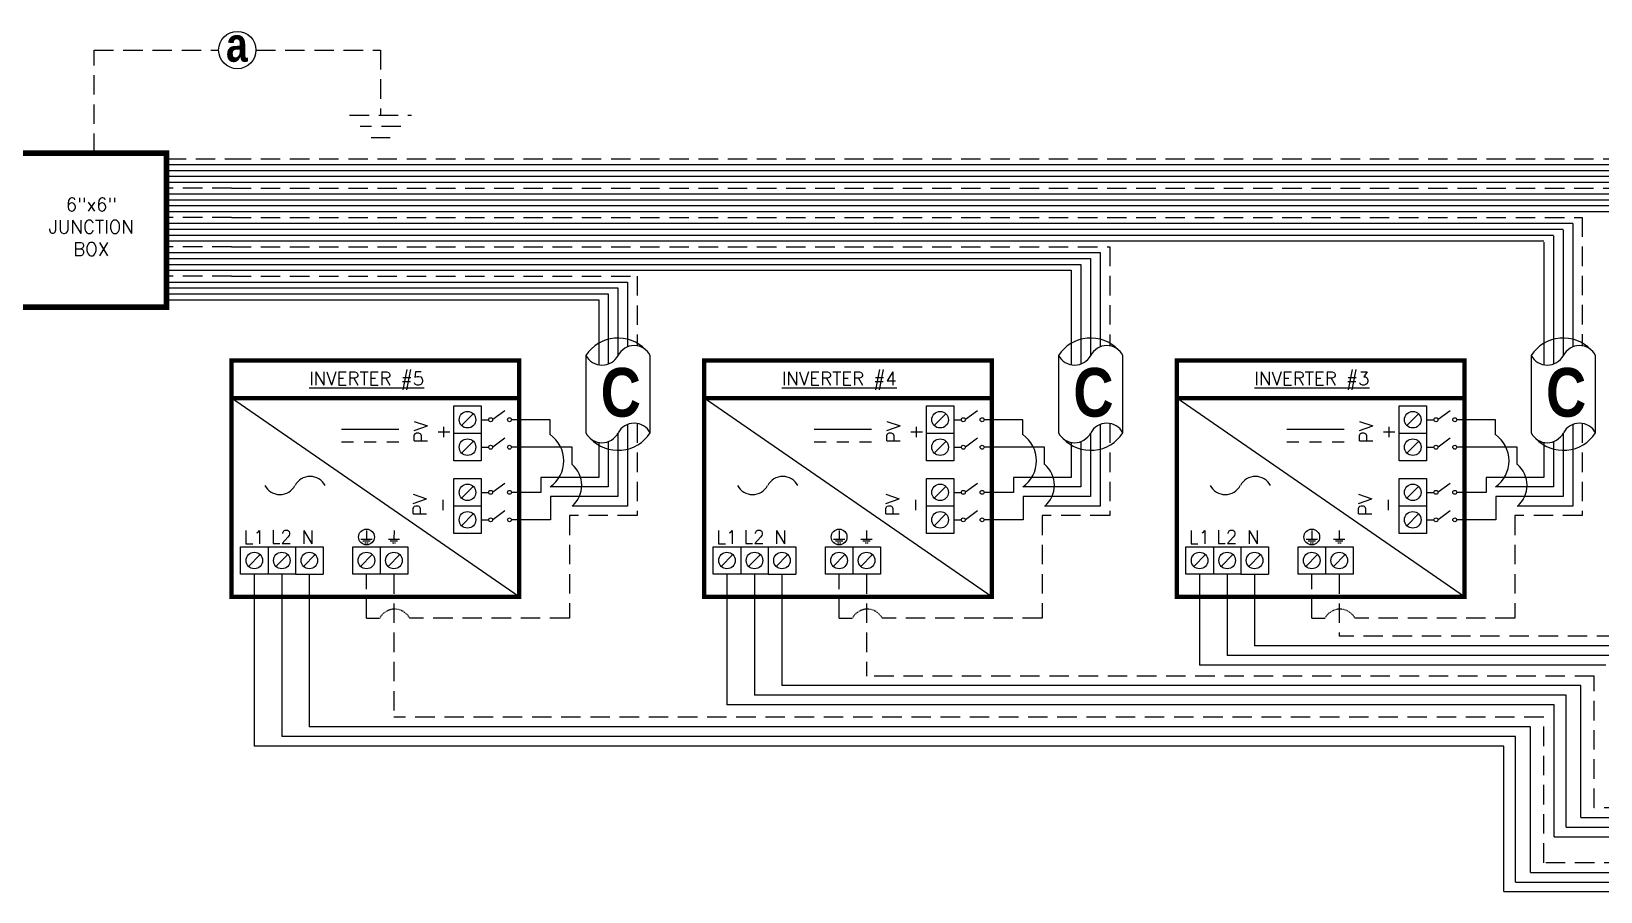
# Model space of a CAD drawing. Header units: feet. Extents: x 20558 to 21366, y 16038 to 16584.
# Drawn here: x 20882.5 to 21185, y 16418.6 to 16584.4 of the extents above; entities that cross this region are included whole.
import ezdxf

# ---------------------------------------------------------------- set-up
doc = ezdxf.new("R2010")
doc.units = ezdxf.units.FT
doc.header["$MEASUREMENT"] = 0
doc.linetypes.add('HIDDEN', pattern=[0.375, 0.25, -0.125])
doc.styles.add('ONE LINE TXT', font='techb___.ttf')
doc.styles.get("Standard").update_dxf_attribs({"font": 'simplex.shx'})

msp = doc.modelspace()

# ---------------------------------------------------------------- linework, layer by layer
at = {"color": 92, "linetype": 'HIDDEN', "ltscale": 15}
for p, q in [((20894.63, 16560.93), (20894.63, 16580.77)), ((20894.63, 16580.77), (20918.63, 16580.77)), ((20925.83, 16580.77), (20949.84, 16580.77)), ((20949.84, 16580.77), (20949.84, 16568.25)), ((20908.6, 16559.84), (20921.13, 16559.84)), ((20921.13, 16559.84), (21363.67, 16559.84)), ((20921.13, 16554.18), (20908.6, 16554.18)), ((20921.13, 16554.18), (21272.57, 16554.18)), ((20921.13, 16548.52), (20908.6, 16548.52)), ((20921.13, 16548.52), (21181.47, 16548.52)), ((21181.47, 16548.52), (21181.47, 16523.77)), ((20921.13, 16542.86), (20908.6, 16542.86)), ((20921.13, 16542.86), (21090.37, 16542.86)), ((21090.37, 16542.86), (21090.37, 16523.77)), ((20921.13, 16537.19), (20908.6, 16537.19)), ((20921.13, 16537.2), (20999.27, 16537.2)), ((20999.27, 16537.2), (20999.27, 16523.77)), ((20999.27, 16508.82), (20999.27, 16491.05)), ((21090.37, 16508.82), (21090.37, 16491.05)), ((21181.47, 16508.82), (21181.47, 16491.05)), ((20999.27, 16491.05), (20986.24, 16491.05)), ((20986.24, 16491.05), (20986.24, 16471.28)), ((21090.37, 16491.05), (21077.34, 16491.05)), ((21077.34, 16491.05), (21077.34, 16471.28)), ((21181.47, 16491.05), (21168.44, 16491.05)), ((21168.44, 16491.05), (21168.44, 16471.28)), ((20947.12, 16471.28), (20947.12, 16479.75)), ((20952.42, 16479.75), (20952.42, 16452.2)), ((21038.22, 16471.28), (21038.22, 16479.75)), ((21043.52, 16479.75), (21043.52, 16460.14)), ((21129.32, 16471.28), (21129.32, 16479.75)), ((21134.62, 16479.75), (21134.62, 16467.81)), ((20947.12, 16471.28), (20949.66, 16471.28)), ((20986.24, 16471.28), (20955.45, 16471.28)), ((21038.22, 16471.28), (21040.76, 16471.28)), ((21077.34, 16471.28), (21046.55, 16471.28)), ((21129.32, 16471.28), (21131.86, 16471.28)), ((21168.44, 16471.28), (21137.65, 16471.28)), ((21193.66, 16467.81), (21134.62, 16467.81)), ((21183.75, 16460.14), (21043.52, 16460.14)), ((21183.75, 16434.72), (21183.75, 16460.14)), ((21174.03, 16452.2), (20952.42, 16452.2)), ((21174.03, 16424.15), (21174.03, 16452.2)), ((21301.92, 16434.72), (21183.75, 16434.72)), ((21301.92, 16424.15), (21174.03, 16424.15))]:
    msp.add_line(p, q, dxfattribs=at)
at = {"color": 7, "linetype": 'Continuous'}
for p, q in [((20908.6, 16558.71), (20921.13, 16558.71)), ((20921.13, 16558.71), (21361.82, 16558.71)), ((20908.6, 16556.45), (20921.13, 16556.45)), ((20921.13, 16556.45), (21358.13, 16556.44)), ((20908.6, 16553.05), (20921.13, 16553.05)), ((20908.6, 16550.79), (20921.13, 16550.79)), ((20921.13, 16553.05), (21270.72, 16553.05)), ((20921.13, 16550.79), (21267.03, 16550.79)), ((20908.6, 16547.39), (20921.13, 16547.39)), ((20908.6, 16545.13), (20921.13, 16545.13)), ((20921.13, 16547.39), (21179.62, 16547.39)), ((20921.13, 16545.13), (21175.93, 16545.13)), ((21175.93, 16544.95), (21175.93, 16520.28)), ((21179.62, 16547.33), (21179.62, 16523.57)), ((20908.6, 16541.73), (20921.13, 16541.73)), ((20921.13, 16541.73), (21088.52, 16541.73)), ((21088.52, 16541.73), (21088.52, 16523.57)), ((20908.6, 16539.46), (20921.13, 16539.46)), ((20921.13, 16539.47), (21084.83, 16539.46)), ((21084.83, 16539.46), (21084.83, 16520.28)), ((20908.6, 16536.06), (20921.13, 16536.06)), ((20921.13, 16536.06), (20997.42, 16536.06)), ((20997.42, 16536.06), (20997.42, 16523.57)), ((20908.6, 16533.8), (20921.13, 16533.8)), ((20921.13, 16533.8), (20993.73, 16533.8)), ((20993.73, 16533.8), (20993.73, 16520.28)), ((20989.41, 16521.94), (20989.41, 16506.99)), ((21001.82, 16506.99), (21001.82, 16521.94)), ((21080.51, 16521.94), (21080.51, 16506.99)), ((21092.92, 16506.99), (21092.92, 16521.94)), ((21171.61, 16521.94), (21171.61, 16506.99)), ((21184.02, 16506.99), (21184.02, 16521.94)), ((20976.58, 16475.41), (20921.13, 16513.68)), ((21067.68, 16475.41), (21012.23, 16513.68)), ((21158.78, 16475.41), (21103.33, 16513.68)), ((20982.55, 16509.54), (20975.07, 16509.54)), ((20982.55, 16506.65), (20982.55, 16509.54)), ((20997.42, 16508.61), (20997.42, 16492.89)), ((21073.65, 16509.54), (21066.17, 16509.54)), ((21073.65, 16506.65), (21073.65, 16509.54)), ((21088.52, 16508.61), (21088.52, 16492.89)), ((21164.75, 16509.54), (21157.27, 16509.54)), ((21164.75, 16506.65), (21164.75, 16509.54)), ((21179.62, 16508.61), (21179.62, 16492.89)), ((20953.38, 16507.62), (20942.29, 16507.62)), ((20944.61, 16505.22), (20942.29, 16505.22)), ((20949, 16505.22), (20946.68, 16505.22)), ((20953.38, 16505.22), (20951.07, 16505.22)), ((20993.73, 16505.33), (20993.73, 16496.58)), ((21044.48, 16507.62), (21033.39, 16507.62)), ((21035.71, 16505.22), (21033.39, 16505.22)), ((21040.1, 16505.22), (21037.78, 16505.22)), ((21044.48, 16505.22), (21042.17, 16505.22)), ((21084.83, 16505.33), (21084.83, 16496.58)), ((21135.58, 16507.62), (21124.49, 16507.62)), ((21126.81, 16505.22), (21124.49, 16505.22)), ((21131.2, 16505.22), (21128.88, 16505.22)), ((21135.58, 16505.22), (21133.27, 16505.22)), ((21175.93, 16505.33), (21175.93, 16496.58)), ((20986.74, 16504.24), (20975.07, 16504.24)), ((20986.74, 16500.92), (20986.74, 16504.24)), ((21077.84, 16504.24), (21066.17, 16504.24)), ((21077.84, 16500.92), (21077.84, 16504.24)), ((21168.94, 16504.24), (21157.27, 16504.24)), ((21168.94, 16500.92), (21168.94, 16504.24)), ((20993.73, 16496.58), (20982.55, 16496.58)), ((21084.83, 16496.58), (21073.65, 16496.58)), ((21175.93, 16496.58), (21164.75, 16496.58)), ((20997.42, 16492.89), (20986.74, 16492.89)), ((21088.52, 16492.89), (21077.84, 16492.89)), ((21179.62, 16492.89), (21168.94, 16492.89)), ((20925.51, 16479.75), (20925.51, 16446.64)), ((21016.61, 16479.75), (21016.61, 16454.59)), ((21107.71, 16479.75), (21107.71, 16462.26)), ((21185.97, 16462.26), (21107.71, 16462.26)), ((21176.07, 16454.59), (21016.61, 16454.59)), ((21176.07, 16429.17), (21176.07, 16454.59)), ((21166.34, 16446.64), (20925.51, 16446.64)), ((21166.34, 16418.59), (21166.34, 16446.64)), ((21176.07, 16429.17), (21303.77, 16429.17)), ((21166.34, 16418.59), (21303.77, 16418.59))]:
    msp.add_line(p, q, dxfattribs=at)
at = {"color": 253, "linetype": 'Continuous'}
for p, q in [((20908.6, 16557.58), (20921.13, 16557.58)), ((20921.13, 16557.58), (21359.98, 16557.58)), ((20908.6, 16555.31), (20921.13, 16555.31)), ((20921.13, 16555.31), (21356.29, 16555.31)), ((20908.6, 16551.92), (20921.13, 16551.92)), ((20921.13, 16551.92), (21268.88, 16551.92)), ((20908.6, 16549.65), (20921.13, 16549.65)), ((20921.13, 16549.65), (21265.18, 16549.65)), ((20908.6, 16546.26), (20921.13, 16546.26)), ((20921.13, 16546.26), (21177.78, 16546.26)), ((21177.78, 16546.14), (21177.78, 16521.87)), ((20908.6, 16543.99), (20921.13, 16543.99)), ((20921.13, 16543.99), (21174.08, 16543.99)), ((21174.08, 16543.76), (21174.08, 16520.12)), ((20908.6, 16540.59), (20921.13, 16540.59)), ((20921.13, 16540.6), (21086.68, 16540.6)), ((21086.68, 16540.6), (21086.68, 16521.87)), ((20908.6, 16538.33), (20921.13, 16538.33)), ((20921.13, 16538.33), (21082.98, 16538.33)), ((21082.98, 16538.33), (21082.98, 16520.12)), ((20908.6, 16534.93), (20921.13, 16534.93)), ((20908.6, 16532.66), (20921.13, 16532.66)), ((20921.13, 16534.93), (20995.58, 16534.93)), ((20921.13, 16532.67), (20991.88, 16532.67)), ((20991.88, 16532.67), (20991.88, 16520.12)), ((20995.58, 16534.93), (20995.58, 16521.87)), ((20991.88, 16505.17), (20991.88, 16498.43)), ((20995.58, 16506.91), (20995.58, 16494.74)), ((21082.98, 16505.17), (21082.98, 16498.43)), ((21086.68, 16506.91), (21086.68, 16494.74)), ((21174.08, 16505.17), (21174.08, 16498.43)), ((21177.78, 16506.91), (21177.78, 16494.74)), ((20991.88, 16498.43), (20980.74, 16498.43)), ((20980.74, 16498.43), (20980.74, 16495.54)), ((21082.98, 16498.43), (21071.84, 16498.43)), ((21071.84, 16498.43), (21071.84, 16495.54)), ((21174.08, 16498.43), (21162.94, 16498.43)), ((21162.94, 16498.43), (21162.94, 16495.54)), ((20980.74, 16495.54), (20975.07, 16495.54)), ((20995.58, 16494.74), (20982.58, 16494.74)), ((20982.58, 16494.74), (20982.58, 16490.24)), ((21071.84, 16495.54), (21066.17, 16495.54)), ((21086.68, 16494.74), (21073.68, 16494.74)), ((21073.68, 16494.74), (21073.68, 16490.24)), ((21162.94, 16495.54), (21157.27, 16495.54)), ((21177.78, 16494.74), (21164.78, 16494.74)), ((21164.78, 16494.74), (21164.78, 16490.24)), ((20982.58, 16490.24), (20975.07, 16490.24)), ((21073.68, 16490.24), (21066.17, 16490.24)), ((21164.78, 16490.24), (21157.27, 16490.24)), ((20936.11, 16479.75), (20936.11, 16450.34)), ((21027.21, 16479.75), (21027.21, 16458.29)), ((21118.31, 16479.75), (21118.31, 16465.96)), ((21191.1, 16465.96), (21118.31, 16465.96)), ((21181.19, 16458.29), (21027.21, 16458.29)), ((21181.19, 16432.87), (21181.19, 16458.29)), ((21171.47, 16450.34), (20936.11, 16450.34)), ((21171.47, 16422.3), (21171.47, 16450.34)), ((21181.19, 16432.87), (21301.87, 16432.87)), ((21171.47, 16422.3), (21301.87, 16422.3))]:
    msp.add_line(p, q, dxfattribs=at)
at = {"color": 1, "linetype": 'Continuous'}
for p, q in [((20963.94, 16501.59), (20963.94, 16512.19)), ((20963.94, 16512.19), (20969.24, 16512.19)), ((20963.94, 16501.59), (20963.94, 16512.19)), ((20969.24, 16512.19), (20969.24, 16501.59)), ((20969.24, 16512.19), (20969.24, 16506.89)), ((20973.77, 16511.27), (20971.47, 16509.56)), ((21055.04, 16501.59), (21055.04, 16512.19)), ((21055.04, 16512.19), (21060.34, 16512.19)), ((21055.04, 16501.59), (21055.04, 16512.19)), ((21060.34, 16512.19), (21060.34, 16501.59)), ((21060.34, 16512.19), (21060.34, 16506.89)), ((21064.87, 16511.27), (21062.57, 16509.56)), ((21146.14, 16501.59), (21146.14, 16512.19)), ((21146.14, 16512.19), (21151.44, 16512.19)), ((21146.14, 16501.59), (21146.14, 16512.19)), ((21151.44, 16512.19), (21151.44, 16501.59)), ((21151.44, 16512.19), (21151.44, 16506.89)), ((21155.97, 16511.27), (21153.67, 16509.56)), ((20969.24, 16509.54), (20970.68, 16509.54)), ((21060.34, 16509.54), (21061.78, 16509.54)), ((21151.44, 16509.54), (21152.88, 16509.54)), ((20969.24, 16506.89), (20963.94, 16506.89)), ((20973.77, 16505.97), (20971.47, 16504.25)), ((21060.34, 16506.89), (21055.04, 16506.89)), ((21064.87, 16505.97), (21062.57, 16504.25)), ((21151.44, 16506.89), (21146.14, 16506.89)), ((21155.97, 16505.97), (21153.67, 16504.25)), ((20969.24, 16504.24), (20970.68, 16504.24)), ((21060.34, 16504.24), (21061.78, 16504.24)), ((21151.44, 16504.24), (21152.88, 16504.24)), ((20969.24, 16501.59), (20963.94, 16501.59)), ((21060.34, 16501.59), (21055.04, 16501.59)), ((21151.44, 16501.59), (21146.14, 16501.59)), ((20963.94, 16487.58), (20963.94, 16498.19)), ((20963.94, 16498.19), (20969.24, 16498.19)), ((20969.24, 16498.19), (20969.24, 16492.89)), ((20973.77, 16497.27), (20971.47, 16495.55)), ((21055.04, 16487.58), (21055.04, 16498.19)), ((21055.04, 16498.19), (21060.34, 16498.19)), ((21060.34, 16498.19), (21060.34, 16492.89)), ((21064.87, 16497.27), (21062.57, 16495.55)), ((21146.14, 16487.58), (21146.14, 16498.19)), ((21146.14, 16498.19), (21151.44, 16498.19)), ((21151.44, 16498.19), (21151.44, 16492.89)), ((21155.97, 16497.27), (21153.67, 16495.55)), ((20969.24, 16495.54), (20970.68, 16495.54)), ((21060.34, 16495.54), (21061.78, 16495.54)), ((21151.44, 16495.54), (21152.88, 16495.54)), ((20969.24, 16492.89), (20963.94, 16492.89)), ((20969.24, 16492.89), (20969.24, 16487.58)), ((20969.24, 16490.24), (20970.68, 16490.24)), ((20973.77, 16491.97), (20971.47, 16490.25)), ((21060.34, 16492.89), (21055.04, 16492.89)), ((21060.34, 16492.89), (21060.34, 16487.58)), ((21060.34, 16490.24), (21061.78, 16490.24)), ((21064.87, 16491.97), (21062.57, 16490.25)), ((21151.44, 16492.89), (21146.14, 16492.89)), ((21151.44, 16492.89), (21151.44, 16487.58)), ((21151.44, 16490.24), (21152.88, 16490.24)), ((21155.97, 16491.97), (21153.67, 16490.25)), ((20969.24, 16487.58), (20963.94, 16487.58)), ((21060.34, 16487.58), (21055.04, 16487.58)), ((21151.44, 16487.58), (21146.14, 16487.58)), ((20922.86, 16485.06), (20933.46, 16485.06)), ((20922.86, 16479.75), (20922.86, 16485.06)), ((20922.86, 16485.06), (20928.16, 16485.06)), ((20928.16, 16485.06), (20928.16, 16479.75)), ((20933.46, 16485.06), (20933.46, 16479.75)), ((20933.46, 16485.06), (20938.77, 16485.06)), ((20938.77, 16485.06), (20938.77, 16479.75)), ((20944.47, 16485.06), (20955.08, 16485.06)), ((20944.47, 16479.75), (20944.47, 16485.06)), ((20944.47, 16485.06), (20949.77, 16485.06)), ((20949.77, 16485.06), (20949.77, 16479.75)), ((20955.08, 16485.06), (20955.08, 16479.75)), ((21013.96, 16485.06), (21024.56, 16485.06)), ((21013.96, 16479.75), (21013.96, 16485.06)), ((21013.96, 16485.06), (21019.26, 16485.06)), ((21019.26, 16485.06), (21019.26, 16479.75)), ((21024.56, 16485.06), (21024.56, 16479.75)), ((21024.56, 16485.06), (21029.87, 16485.06)), ((21029.87, 16485.06), (21029.87, 16479.75)), ((21035.57, 16485.06), (21046.18, 16485.06)), ((21035.57, 16479.75), (21035.57, 16485.06)), ((21035.57, 16485.06), (21040.87, 16485.06)), ((21040.87, 16485.06), (21040.87, 16479.75)), ((21046.18, 16485.06), (21046.18, 16479.75)), ((21105.06, 16485.06), (21115.66, 16485.06)), ((21105.06, 16479.75), (21105.06, 16485.06)), ((21105.06, 16485.06), (21110.36, 16485.06)), ((21110.36, 16485.06), (21110.36, 16479.75)), ((21115.66, 16485.06), (21115.66, 16479.75)), ((21115.66, 16485.06), (21120.97, 16485.06)), ((21120.97, 16485.06), (21120.97, 16479.75)), ((21126.67, 16485.06), (21137.28, 16485.06)), ((21126.67, 16479.75), (21126.67, 16485.06)), ((21126.67, 16485.06), (21131.97, 16485.06)), ((21131.97, 16485.06), (21131.97, 16479.75)), ((21137.28, 16485.06), (21137.28, 16479.75)), ((20933.46, 16479.75), (20922.86, 16479.75)), ((20933.46, 16479.75), (20938.77, 16479.75)), ((20955.08, 16479.75), (20944.47, 16479.75)), ((21024.56, 16479.75), (21013.96, 16479.75)), ((21024.56, 16479.75), (21029.87, 16479.75)), ((21046.18, 16479.75), (21035.57, 16479.75)), ((21115.66, 16479.75), (21105.06, 16479.75)), ((21115.66, 16479.75), (21120.97, 16479.75)), ((21137.28, 16479.75), (21126.67, 16479.75))]:
    msp.add_line(p, q, dxfattribs=at)
at = {"color": 4, "linetype": 'Continuous'}
for p, q in [((20967.72, 16510.67), (20965.46, 16508.41)), ((21058.82, 16510.67), (21056.56, 16508.41)), ((21149.92, 16510.67), (21147.66, 16508.41)), ((20967.72, 16505.37), (20965.46, 16503.11)), ((21058.82, 16505.37), (21056.56, 16503.11)), ((21149.92, 16505.37), (21147.66, 16503.11)), ((20967.72, 16496.67), (20965.46, 16494.41)), ((21058.82, 16496.67), (21056.56, 16494.41)), ((21149.92, 16496.67), (21147.66, 16494.41)), ((20967.72, 16491.37), (20965.46, 16489.1)), ((21058.82, 16491.37), (21056.56, 16489.1)), ((21149.92, 16491.37), (21147.66, 16489.1)), ((20926.64, 16483.54), (20924.38, 16481.27)), ((20931.94, 16483.54), (20929.68, 16481.27)), ((20937.25, 16483.54), (20934.98, 16481.27)), ((20948.25, 16483.54), (20945.99, 16481.27)), ((20953.56, 16483.54), (20951.29, 16481.27)), ((21017.74, 16483.54), (21015.48, 16481.27)), ((21023.04, 16483.54), (21020.78, 16481.27)), ((21028.35, 16483.54), (21026.08, 16481.27)), ((21039.35, 16483.54), (21037.09, 16481.27)), ((21044.66, 16483.54), (21042.39, 16481.27)), ((21108.84, 16483.54), (21106.58, 16481.27)), ((21114.14, 16483.54), (21111.88, 16481.27)), ((21119.45, 16483.54), (21117.18, 16481.27)), ((21130.45, 16483.54), (21128.19, 16481.27)), ((21135.76, 16483.54), (21133.49, 16481.27))]:
    msp.add_line(p, q, dxfattribs=at)
at = {"color": 10, "linetype": 'Continuous'}
for p, q in [((20930.81, 16479.75), (20930.81, 16448.49)), ((21021.91, 16479.75), (21021.91, 16456.44)), ((21113.01, 16479.75), (21113.01, 16464.11)), ((21188.24, 16464.11), (21113.01, 16464.11)), ((21178.33, 16456.44), (21021.91, 16456.44)), ((21178.33, 16431.02), (21178.33, 16456.44)), ((21168.61, 16448.49), (20930.81, 16448.49)), ((21168.61, 16420.44), (21168.61, 16448.49)), ((21178.33, 16431.02), (21303.68, 16431.02)), ((21168.61, 16420.44), (21303.68, 16420.44))]:
    msp.add_line(p, q, dxfattribs=at)
at = {"color": 92, "linetype": 'HIDDEN', "ltscale": 15, "flags": 128}
for points in [[(20943.87, 16568.25), (20955.81, 16568.25)], [(20953.74, 16566.04), (20945.94, 16566.04)], [(20951.67, 16563.83), (20948.01, 16563.83)]]:
    msp.add_lwpolyline(points, dxfattribs=at)
at = {"lineweight": 50}
for points, const_width in [([(20908.6, 16531.21), (20878.99, 16531.21), (20878.99, 16560.93), (20908.6, 16560.93)], 1.08), ([(20921.13, 16475.41), (20921.13, 16520.92), (20976.58, 16520.92), (20976.58, 16475.41)], 0.834), ([(20921.13, 16513.68), (20921.13, 16520.92), (20976.58, 16520.92), (20976.58, 16513.68)], 0.834), ([(21012.23, 16475.41), (21012.23, 16520.92), (21067.68, 16520.92), (21067.68, 16475.41)], 0.834), ([(21012.23, 16513.68), (21012.23, 16520.92), (21067.68, 16520.92), (21067.68, 16513.68)], 0.834), ([(21103.33, 16475.41), (21103.33, 16520.92), (21158.78, 16520.92), (21158.78, 16475.41)], 0.834), ([(21103.33, 16513.68), (21103.33, 16520.92), (21158.78, 16520.92), (21158.78, 16513.68)], 0.834)]:
    msp.add_lwpolyline(points, close=True, dxfattribs=dict(at, const_width=const_width))
at = {"color": 92, "linetype": 'Continuous', "flags": 128}
for points in [[(20947.12, 16488.16), (20947.12, 16486.54)], [(20952.43, 16488.16), (20952.42, 16486.54)], [(21038.22, 16488.16), (21038.22, 16486.54)], [(21043.53, 16488.16), (21043.52, 16486.54)], [(21129.32, 16488.16), (21129.32, 16486.54)], [(21134.63, 16488.16), (21134.62, 16486.54)], [(20946.04, 16486.54), (20948.2, 16486.54)], [(20947.83, 16486.14), (20946.41, 16486.14)], [(20951.34, 16486.54), (20953.5, 16486.54)], [(20953.13, 16486.14), (20951.72, 16486.14)], [(21037.14, 16486.54), (21039.3, 16486.54)], [(21038.93, 16486.14), (21037.51, 16486.14)], [(21042.44, 16486.54), (21044.6, 16486.54)], [(21044.23, 16486.14), (21042.82, 16486.14)], [(21128.24, 16486.54), (21130.4, 16486.54)], [(21130.03, 16486.14), (21128.61, 16486.14)], [(21133.54, 16486.54), (21135.7, 16486.54)], [(21135.33, 16486.14), (21133.92, 16486.14)]]:
    msp.add_lwpolyline(points, dxfattribs=at)
at = {"color": 92, "linetype": 'HIDDEN', "flags": 128}
for points in [[(20947.45, 16485.74), (20946.79, 16485.74)], [(20952.75, 16485.74), (20952.09, 16485.74)], [(21038.55, 16485.74), (21037.89, 16485.74)], [(21043.85, 16485.74), (21043.19, 16485.74)], [(21129.65, 16485.74), (21128.99, 16485.74)], [(21134.96, 16485.74), (21134.29, 16485.74)]]:
    msp.add_lwpolyline(points, dxfattribs=at)
at = {"color": 7, "linetype": 'Continuous'}
msp.add_circle((20922.23, 16580.77), 3.6, dxfattribs=at)
at = {"color": 4, "linetype": 'Continuous'}
for centre in [(20966.59, 16509.54), (21057.69, 16509.54), (21148.79, 16509.54), (20966.59, 16504.24), (21057.69, 16504.24), (21148.79, 16504.24), (20966.59, 16495.54), (21057.69, 16495.54), (21148.79, 16495.54), (20966.59, 16490.24), (21057.69, 16490.24), (21148.79, 16490.24), (20925.51, 16482.4), (20930.81, 16482.4), (20936.11, 16482.4), (20947.12, 16482.4), (20952.42, 16482.4), (21016.61, 16482.4), (21021.91, 16482.4), (21027.21, 16482.4), (21038.22, 16482.4), (21043.52, 16482.4), (21107.71, 16482.4), (21113.01, 16482.4), (21118.31, 16482.4), (21129.32, 16482.4), (21134.62, 16482.4)]:
    msp.add_circle(centre, 1.6, dxfattribs=at)
at = {"color": 1, "linetype": 'Continuous'}
for centre in [(20971.06, 16509.54), (20974.69, 16509.54), (21062.16, 16509.54), (21065.79, 16509.54), (21153.26, 16509.54), (21156.89, 16509.54), (20971.06, 16504.24), (20974.69, 16504.24), (21062.16, 16504.24), (21065.79, 16504.24), (21153.26, 16504.24), (21156.89, 16504.24), (20971.06, 16495.54), (20974.69, 16495.54), (21062.16, 16495.54), (21065.79, 16495.54), (21153.26, 16495.54), (21156.89, 16495.54), (20971.06, 16490.24), (20974.69, 16490.24), (21062.16, 16490.24), (21065.79, 16490.24), (21153.26, 16490.24), (21156.89, 16490.24)]:
    msp.add_circle(centre, 0.381, dxfattribs=at)
at = {"color": 92, "linetype": 'Continuous'}
for centre in [(20947.12, 16486.93), (21038.22, 16486.93), (21129.32, 16486.93)]:
    msp.add_circle(centre, 1.52, dxfattribs=at)
at = {"color": 7, "linetype": 'Continuous'}
for centre, start, end in [((20995.61, 16517.82), 43.9732, 146.4265), ((21086.71, 16517.82), 43.9732, 146.4265), ((21177.81, 16517.82), 43.9732, 146.4265), ((20995.61, 16511.1), 223.9732, 326.4265), ((21086.71, 16511.1), 223.9732, 326.4265), ((21177.81, 16511.1), 223.9732, 326.4265)]:
    msp.add_arc(centre, 7.45, start, end, dxfattribs=at)
at = {"linetype": 'Continuous'}
for centre, radius, start, end in [((20998.72, 16520.31), 3.5, 27.6639, 152.3361), ((21089.82, 16520.31), 3.5, 27.6639, 152.3361), ((21180.92, 16520.31), 3.5, 27.6639, 152.3361), ((20992.51, 16523.56), 3.5, 207.6639, 332.3361), ((21083.61, 16523.56), 3.5, 207.6639, 332.3361), ((21174.71, 16523.56), 3.5, 207.6639, 332.3361), ((20998.72, 16505.36), 3.5, 27.6639, 152.3361), ((21089.82, 16505.36), 3.5, 27.6639, 152.3361), ((21180.92, 16505.36), 3.5, 27.6639, 152.3361), ((20978.94, 16501.62), 6.2, 305.6505, 54.3495), ((20992.51, 16508.61), 3.5, 207.6639, 332.3361), ((21070.04, 16501.62), 6.2, 305.6505, 54.3495), ((21083.61, 16508.61), 3.5, 207.6639, 332.3361), ((21161.14, 16501.62), 6.2, 305.6505, 54.3495), ((21174.71, 16508.61), 3.5, 207.6639, 332.3361), ((20983.39, 16496.9), 5.23, 309.9338, 50.0662), ((21074.49, 16496.9), 5.23, 309.9338, 50.0662), ((21165.59, 16496.9), 5.23, 309.9338, 50.0662), ((20930.45, 16498.38), 3.27, 207.6639, 332.3361), ((20936.25, 16495.34), 3.27, 27.6639, 152.3361), ((21021.55, 16498.38), 3.27, 207.6639, 332.3361), ((21027.35, 16495.34), 3.27, 27.6639, 152.3361), ((21112.65, 16498.38), 3.27, 207.6639, 332.3361), ((21118.45, 16495.34), 3.27, 27.6639, 152.3361)]:
    msp.add_arc(centre, radius, start, end, dxfattribs=at)
at = {"color": 92, "linetype": 'HIDDEN', "ltscale": 0.3}
for centre in [(20952.56, 16469.76), (21043.66, 16469.76), (21134.76, 16469.76)]:
    msp.add_arc(centre, 3.27, 27.6639, 152.3361, dxfattribs=at)

# ---------------------------------------------------------------- texts
at = {"color": 1, "linetype": 'Continuous'}
for s, p in [('%%UINVERTER #5', (20936.06, 16516.18)), ('%%UINVERTER #4', (21027.16, 16516.18)), ('%%UINVERTER #3', (21118.26, 16516.18))]:
    msp.add_text(s, height=2.5744, dxfattribs=at).set_placement(p)
at = {"color": 1, "linetype": 'Continuous', "attachment_point": 1, "style": 'ONE LINE TXT'}
for s, insert, char_height in [('{\\W1;\\C256;a}', (20920.05, 16585.13), 6.6044), ('{\\W1;\\C256;C}', (20992.26, 16519.51), 9.3833), ('{\\W1;\\C256;C}', (21083.36, 16519.51), 9.3833), ('{\\W1;\\C256;C}', (21174.46, 16519.51), 9.3833)]:
    msp.add_mtext_dynamic_manual_height_columns(s, width=0.1385, gutter_width=2.13, heights=[0], dxfattribs=dict(at, insert=insert, char_height=char_height))
at = {"color": 1, "insert": (20894.08, 16546.72), "char_height": 2.5744, "width": 0.3355, "attachment_point": 5}
msp.add_mtext('6"x6"  JUNCTION BOX  ', dxfattribs=at)
at = {"color": 1, "char_height": 2.574, "attachment_point": 5, "rotation": 90}
for s, width, insert in [('PV +', 2.8378, (20959.73, 16507.18)), ('PV +', 2.8378, (21050.83, 16507.18)), ('PV +', 2.8378, (21141.93, 16507.18)), ('PV -', 2.8013, (20959.57, 16493.12)), ('PV -', 2.8013, (21050.68, 16493.12)), ('PV -', 2.8013, (21141.78, 16493.12))]:
    msp.add_mtext_dynamic_manual_height_columns(s, width=width, gutter_width=0.75, heights=[0], dxfattribs=dict(at, insert=insert))
at = {"color": 1, "attachment_point": 5}
for s, insert, char_height in [('L1', (20925.47, 16486.91), 2.574), ('L2', (20930.72, 16486.94), 2.574), ('N', (20935.82, 16486.9), 2.57), ('L1', (21016.57, 16486.91), 2.574), ('L2', (21021.82, 16486.94), 2.574), ('N', (21026.92, 16486.9), 2.57), ('L1', (21107.67, 16486.91), 2.574), ('L2', (21112.92, 16486.94), 2.574), ('N', (21118.02, 16486.9), 2.57)]:
    msp.add_mtext_dynamic_manual_height_columns(s, width=0.1481, gutter_width=0.75, heights=[0], dxfattribs=dict(at, insert=insert, char_height=char_height))

doc.saveas('drawing.dxf')
